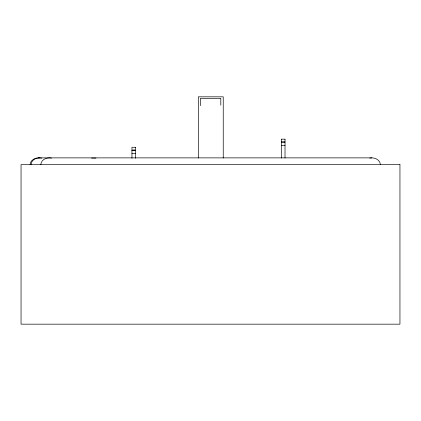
<?xml version="1.0" encoding="UTF-8"?>
<svg xmlns="http://www.w3.org/2000/svg" width="421" height="421" viewBox="0 0 421 421"><rect width="100%" height="100%" fill="white"/><g stroke="black" fill="none" stroke-linecap="round" stroke-linejoin="round"><path stroke-width="0.63" d="M40.821 164.579C41.079 159.501 47.047 157.075 51.483 158.101M30.08 164.579C30.233 160.343 34.685 157.828 38.553 157.875L371.927 157.875C375.79 157.828 380.242 160.348 380.395 164.579M31.028 164.579C31.18 160.348 35.632 157.828 39.5 157.875M91.567 158.101L95.956 158.101M369.733 158.101L371.927 157.875M281.528 139.162L285.017 139.162M281.528 141.919L285.017 141.919M281.528 145.566L285.017 145.566M131.952 153.681L135.446 153.681M38.553 157.875L41.69 158.101M285.017 139.14L285.017 141.924M285.017 142.156L281.528 142.187M285.017 142.445L285.017 158.022M281.528 139.14L281.528 141.924M281.528 142.445L281.528 158.022M223.241 158.007L223.241 96.83L198.312 96.83L198.312 158.007M220.799 105.218L220.799 98.33L200.449 98.33L200.449 105.671M135.446 150.555L135.446 158.27M131.952 150.555L131.952 158.27M135.446 147.271L131.952 147.271L131.952 150.039L135.446 150.029L135.446 147.25M135.446 150.271L131.952 150.302L135.446 150.271M399.95 164.579L21.05 164.579L21.05 324.17L399.95 324.17L399.95 164.579"/></g></svg>
